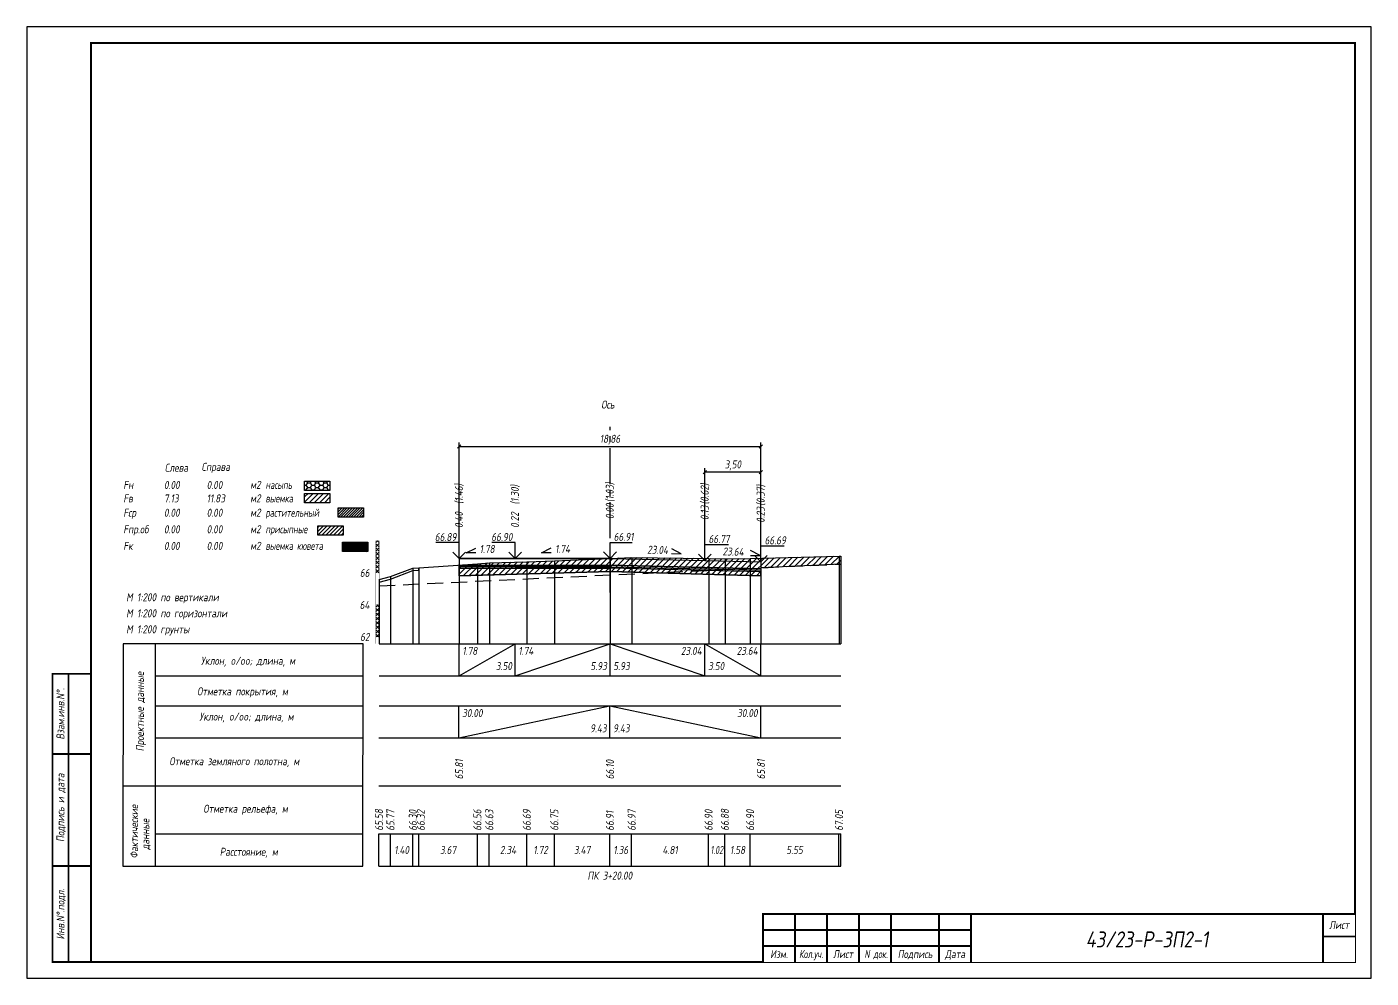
# Model space of a CAD drawing. Extents: x -717 to 1451, y -133302 to 233.
# Drawn here: x -30.1 to 389.9, y -4976.4 to -4679.4 of the extents above; entities that cross this region are included whole.
import ezdxf
from ezdxf.enums import TextEntityAlignment as Align

# ---------------------------------------------------------------- set-up
doc = ezdxf.new("R2010")
doc.units = 0
doc.linetypes.add('осевая2', pattern=[1.125, 0.75, -0.125, 0.125, -0.125])
doc.linetypes.add('штриховая', pattern=[0.75, 0.5, -0.25])
for name, color, linetype in [('Зарамочное оформление', 7, 'Continuous'), ('Интерполированный поперечник', 2, 'Continuous'), ('Код_510', 7, 'Continuous'), ('Код_514', 1, 'Continuous'), ('Код_516', 1, 'Continuous'), ('Контур_0', 7, 'Continuous'), ('Контур_2521', 7, 'Continuous'), ('Контур_2660', 7, 'Continuous'), ('Контур_400', 7, 'Continuous'), ('Контур_508', 7, 'Continuous'), ('Контур_512', 7, 'Continuous'), ('Контур_513', 7, 'Continuous'), ('Контур_818', 7, 'Continuous'), ('Красный поперечник', 1, 'Continuous'), ('Линейка абсолютных высот', 7, 'Continuous'), ('Объем выемки', 7, 'Continuous'), ('Объем кюветов', 7, 'Continuous'), ('Объем насыпи', 7, 'Continuous'), ('Объем присыпных обочин', 7, 'Continuous'), ('Объем срезки растительного слоя', 7, 'Continuous'), ('Объём_2501', 7, 'Continuous'), ('Объём_2650', 7, 'Continuous'), ('Объём_2660', 7, 'Continuous'), ('Ось', 1, 'осевая2'), ('Откосы', 7, 'Continuous'), ('Отметки покрытия', 7, 'Continuous'), ('Подписи поперечников', 7, 'Continuous'), ('Рабочие отметки', 7, 'Continuous'), ('Рабочие отметки доп.', 7, 'Continuous'), ('Таблица', 7, 'Continuous'), ('Уклоны проезжей части', 7, 'Continuous'), ('Черный поперечник', 3, 'Continuous')]:
    doc.layers.add(name, color=color, linetype=linetype)
for name, color, linetype, true_color in [('Контур_2540', 2, 'Continuous', 0xffff00), ('Контур_2570', 7, 'Continuous', 0x80ff00), ('Контур_402', 7, 'Continuous', 0xff6464), ('Объём_2500', 7, 'Continuous', 0xc0c0c0), ('Объём_2520', 7, 'Continuous', 0x80ffff), ('Объём_2540', 2, 'Continuous', 0xffff00), ('Объём_2563', 7, 'Continuous', 0xff8000), ('Объём_2570', 7, 'Continuous', 0x80ff00), ('Объём_2600', 7, 'Continuous', 0x808000), ('Объём_2620', 2, 'Continuous', 0xffff00)]:
    doc.layers.add(name, color=color, linetype=linetype, true_color=true_color)
doc.styles.get("Standard").update_dxf_attribs({"font": 'txt', "height": 2.5})
doc.styles.add('М', font='romand.shx', dxfattribs={"width": 0.8, "oblique": 10, "height": 2.5})
doc.dimstyles.new('ISO-25', dxfattribs={"dimtxt": 2.5, "dimasz": 2.5, "dimexe": 1.25, "dimexo": 0.625, "dimtad": 1, "dimtxsty": 'Standard', "dimcen": 2.5, "dimadec": 0, "dimazin": 0, "dimtfac": 1, "dimtmove": 0, "dimatfit": 3, "dimfxl": 1, "dimarcsym": 0})

# ---------------------------------------------------------------- blocks, each defined once
blk = doc.blocks.new('_Oblique')
at = {"color": 0, "linetype": 'ByBlock', "lineweight": -2}
blk.add_line((-0.5, -0.5), (0.5, 0.5), dxfattribs=at)
blk = doc.blocks.new('*D95')
at = {"color": 0, "lineweight": -2, "transparency": 16777216}
for p, q in [((181.79, -4845.49), (181.79, -4817.19)), ((199.29, -4845.91), (199.29, -4817.19)), ((199.29, -4818.44), (181.79, -4818.44))]:
    blk.add_line(p, q, dxfattribs=at)
at = {"layer": 'Defpoints', "color": 0, "transparency": 16777216}
for p in [(181.79, -4818.44), (181.79, -4846.12), (199.29, -4846.53)]:
    blk.add_point(p, dxfattribs=at)
at = {"color": 0, "lineweight": -2, "transparency": 16777216, "rotation": 180}
blk.add_blockref('_Oblique', (181.79, -4818.44), dxfattribs=at)
at = {"color": 0, "lineweight": -2, "transparency": 16777216}
blk.add_blockref('_Oblique', (199.29, -4818.44), dxfattribs=at)
at = {"color": 0, "transparency": 16777216, "insert": (190.54, -4816.32), "char_height": 2.5, "width": 9.5833, "attachment_point": 5, "style": 'М'}
blk.add_mtext('3,50', dxfattribs=at)
blk = doc.blocks.new('*D96')
at = {"color": 0, "lineweight": -2, "transparency": 16777216}
for p, q in [((105, -4844.89), (105, -4809.19)), ((105, -4810.44), (199.29, -4810.44)), ((199.29, -4845.91), (199.29, -4809.19))]:
    blk.add_line(p, q, dxfattribs=at)
at = {"layer": 'Defpoints', "color": 0, "transparency": 16777216}
for p in [(199.29, -4810.44), (105, -4845.52), (199.29, -4846.53)]:
    blk.add_point(p, dxfattribs=at)
at = {"color": 0, "lineweight": -2, "transparency": 16777216, "rotation": 180}
blk.add_blockref('_Oblique', (105, -4810.44), dxfattribs=at)
at = {"color": 0, "lineweight": -2, "transparency": 16777216}
blk.add_blockref('_Oblique', (199.29, -4810.44), dxfattribs=at)
at = {"color": 0, "transparency": 16777216, "insert": (152.14, -4808.32), "char_height": 2.5, "width": 11.6667, "attachment_point": 5, "style": 'М'}
blk.add_mtext('18,86', dxfattribs=at)
blk = doc.blocks.new('условные обозначения')
at = {"layer": 'Объём_2563'}
h = blk.add_hatch(dxfattribs=at)
h.set_pattern_fill('ANSI31', color=256, scale=0.3)
h.set_pattern_definition([(45, (-34.5, -100.5), (-0.673519, 0.673519), [])])
h.paths.add_polyline_path([(18.26, 7.53), (27.08, 7.53), (27.08, 4.62), (18.26, 4.62)])
at = {"layer": 'Объём_2570'}
h = blk.add_hatch(dxfattribs=at)
h.set_pattern_fill('ANSI31', color=3, scale=0.2)
h.set_pattern_definition([(45, (-32.9034, -100.5), (-0.4490128, 0.4490128), [])])
h.paths.add_polyline_path([(25.29, 13.16), (34.12, 13.16), (34.12, 10.25), (25.29, 10.25)])
at = {"layer": 'Объём_2600'}
h = blk.add_hatch(dxfattribs=at)
h.set_pattern_fill('ANSI31', color=6, scale=0.4)
h.set_pattern_definition([(45, (-34.5, -100.5), (-0.898026, 0.898026), [])])
h.paths.add_polyline_path([(13.63, 17.67), (22.46, 17.67), (22.46, 14.76), (13.63, 14.76)])
at = {"layer": 'Объём_2620'}
h = blk.add_hatch(dxfattribs=at)
h.set_pattern_fill('ANSI31', color=2, scale=0.1)
h.set_pattern_definition([(45, (-33.755, -100.5), (-0.2245064, 0.2245064), [])])
h.paths.add_polyline_path([(26.75, 2.41), (35.57, 2.41), (35.57, -0.5), (26.75, -0.5)])
at = {"layer": 'Объём_2650'}
h = blk.add_hatch(dxfattribs=at)
h.set_pattern_fill('HONEY', color=5, scale=0.3)
h.set_pattern_definition([(0, (-34.5, -100.5), (1.42875, 0.824889), [0.9525, -1.905]), (120, (-34.5, -100.5), (-1.42875, 0.824889), [0.9525, -1.905]), (60, (-34.5, -100.5), (3e-09, 1.6497784), [-1.905, 0.9525])])
h.paths.add_polyline_path([(13.63, 21.49), (22.46, 21.49), (22.46, 18.58), (13.63, 18.58)])
at = {"layer": 'Объём_2563'}
blk.add_lwpolyline([(18.26, 7.53), (27.08, 7.53), (27.08, 4.62), (18.26, 4.62)], close=True, dxfattribs=at)
at = {"layer": 'Объём_2620', "color": 2}
blk.add_lwpolyline([(26.75, 2.41), (35.57, 2.41), (35.57, -0.5), (26.75, -0.5)], close=True, dxfattribs=at)
at = {"layer": 'Объём_2650', "color": 5}
blk.add_lwpolyline([(13.63, 21.49), (22.46, 21.49), (22.46, 18.58), (13.63, 18.58)], close=True, dxfattribs=at)
at = {"layer": 'Объём_2650', "color": 6}
blk.add_lwpolyline([(13.63, 17.67), (22.46, 17.67), (22.46, 14.76), (13.63, 14.76)], close=True, dxfattribs=at)
at = {"layer": 'Объём_2650', "color": 3}
blk.add_lwpolyline([(25.29, 13.16), (34.12, 13.16), (34.12, 10.25), (25.29, 10.25)], close=True, dxfattribs=at)
at = {"layer": 'Объем насыпи', "color": 1, "style": 'М', "oblique": 10, "width": 0.8}
for s, p in [('насыпь', (0.09, 19.09)), ('растительный', (0.09, 10.42)), ('выемка', (0.09, 14.89)), ('присыпные', (0.09, 5.24)), ('выемка кювета', (0.09, 0.06))]:
    blk.add_text(s, height=2.5, dxfattribs=at).set_placement(p)
blk = doc.blocks.new('Штамп')
at = {"linetype": 'Continuous'}
blk.add_wipeout([(199.95, -411.25), (384.95, -411.25), (384.95, -426.25), (199.95, -426.25)], dxfattribs=at).dxf.layer = 'Зарамочное оформление'
at = {"layer": 'Зарамочное оформление', "linetype": 'Continuous', "lineweight": -3, "const_width": 0.6, "flags": 128}
for points in [[(199.95, -426.25), (199.95, -411.25), (384.95, -411.25)], [(209.95, -411.25), (209.95, -426.25)], [(219.95, -411.25), (219.95, -426.25)], [(229.95, -411.25), (229.95, -426.25)], [(239.95, -411.25), (239.95, -426.25)], [(254.95, -411.25), (254.95, -426.25)], [(264.95, -411.25), (264.95, -426.25)], [(374.95, -411.25), (374.95, -426.25)], [(199.95, -416.25), (264.95, -416.25)], [(374.95, -418.25), (384.95, -418.25)], [(199.95, -421.25), (264.95, -421.25)]]:
    blk.add_lwpolyline(points, dxfattribs=at)
at = {"linetype": 'Continuous', "insert": (319.95, -419.17), "char_height": 5, "width": 110, "attachment_point": 5, "style": 'М'}
blk.add_mtext('{\\Q10;\\W0.8;43/23-Р-ЗП2-1}', dxfattribs=at)
at = {"layer": 'Зарамочное оформление', "linetype": 'Continuous', "style": 'М', "oblique": 10}
for s, width, p in [('Лист', 0.8, (379.95, -414.66)), ('Изм.', 0.8, (204.95, -423.75)), ('Кол.уч.', 0.7, (214.95, -423.75)), ('Лист', 0.8, (224.95, -423.75)), ('N док.', 0.7, (235.28, -423.75)), ('Подпись', 0.8, (247.45, -423.75)), ('Дата', 0.8, (259.95, -423.75))]:
    blk.add_text(s, height=2.5, dxfattribs=dict(at, width=width)).set_placement(p, align=Align.MIDDLE_CENTER)
blk = doc.blocks.new('шифр')
blk.add_blockref('Штамп', (0, -4605))

msp = doc.modelspace()

# ---------------------------------------------------------------- hatches: boundary and pattern name
at = {"layer": 'Линейка абсолютных высот'}
h = msp.add_hatch(dxfattribs=at)
h.set_pattern_fill('ANSI37', scale=0.3, style=0)
h.paths.add_polyline_path([(80, -4849.905), (80, -4839.905), (79, -4839.905), (79, -4849.905)])
h = msp.add_hatch(dxfattribs=at)
h.set_pattern_fill('ANSI37', scale=0.3, style=0)
h.paths.add_polyline_path([(80, -4869.905), (80, -4859.905), (79, -4859.905), (79, -4869.905)])
at = {"layer": 'Объём_2600'}
h = msp.add_hatch(dxfattribs=at)
h.set_pattern_fill('ANSI31', color=6, scale=0.4)
h.paths.add_polyline_path([(152.145, -4849.423), (105, -4850.838), (105, -4847.462), (110.757, -4847.087), (114.474, -4846.744), (126.19, -4846.453), (134.804, -4846.168), (152.145, -4845.367)])
h = msp.add_hatch(dxfattribs=at)
h.set_pattern_fill('ANSI31', color=6, scale=0.4)
h.paths.add_polyline_path([(224.289, -4847.133), (199.289, -4848.313), (199.289, -4850.838), (152.145, -4849.423), (152.145, -4845.367), (158.956, -4845.053), (182.992, -4845.424), (188.074, -4845.494), (195.977, -4845.428), (223.712, -4844.66), (224.289, -4844.646)])

# ---------------------------------------------------------------- linework, layer by layer
at = {"layer": 'Код_510'}
for p, q in [((79.946, -4941.421), (79.946, -4931.421)), ((83.527, -4941.421), (83.527, -4931.421)), ((90.532, -4941.421), (90.532, -4931.421)), ((92.371, -4941.421), (92.371, -4931.421)), ((110.703, -4941.421), (110.703, -4931.421)), ((114.42, -4941.421), (114.42, -4931.421)), ((126.136, -4941.421), (126.136, -4931.421)), ((134.749, -4941.421), (134.749, -4931.421)), ((152.09, -4941.421), (152.09, -4931.421)), ((158.902, -4941.421), (158.902, -4931.421)), ((182.938, -4941.421), (182.938, -4931.421)), ((188.019, -4941.421), (188.019, -4931.421)), ((195.923, -4941.421), (195.923, -4931.421)), ((223.658, -4941.421), (223.658, -4931.421)), ((224.235, -4941.421), (224.235, -4931.421))]:
    msp.add_line(p, q, dxfattribs=at)
at = {"layer": 'Код_514'}
for p, q in [((105, -4882), (105, -4872)), ((105, -4882), (122.5, -4872)), ((122.5, -4882), (122.5, -4872)), ((122.5, -4882), (152.145, -4872)), ((152.145, -4882), (152.145, -4872)), ((152.145, -4872), (181.789, -4882)), ((181.789, -4882), (181.789, -4872)), ((181.789, -4872), (199.289, -4882)), ((199.289, -4882), (199.289, -4872))]:
    msp.add_line(p, q, dxfattribs=at)
at = {"layer": 'Код_516'}
for p, q in [((104.946, -4901.421), (104.946, -4891.421)), ((104.946, -4901.421), (152.09, -4891.421)), ((152.09, -4901.421), (152.09, -4891.421)), ((152.09, -4891.421), (199.235, -4901.421)), ((199.235, -4901.421), (199.235, -4891.421))]:
    msp.add_line(p, q, dxfattribs=at)
at = {"layer": 'Контур_0', "flags": 128}
for points in [[(105, -4847.606), (122.5, -4847.575), (152.145, -4847.523), (152.145, -4845.373), (152.145, -4845.373), (122.5, -4845.425), (105, -4845.456), (105, -4847.606)], [(105, -4845.456), (105, -4849.506)], [(199.289, -4848.62), (181.789, -4848.207), (152.145, -4847.523), (152.145, -4845.373), (152.145, -4845.373), (181.789, -4846.057), (199.289, -4846.47), (199.289, -4848.62)], [(199.289, -4846.47), (199.289, -4850.52)], [(105, -4848.506), (122.5, -4848.475), (152.145, -4848.423), (152.145, -4847.523), (152.145, -4847.523), (122.5, -4847.575), (105, -4847.606), (105, -4848.506)], [(199.289, -4849.52), (181.789, -4849.107), (152.145, -4848.423), (152.145, -4847.523), (152.145, -4847.523), (181.789, -4848.207), (199.289, -4848.62), (199.289, -4849.52)]]:
    msp.add_lwpolyline(points, dxfattribs=at)
at = {"layer": 'Контур_2521', "color": 250, "flags": 128}
for points in [[(152.145, -4847.973), (122.5, -4848.025), (105, -4848.056)], [(152.145, -4847.973), (181.789, -4848.657), (199.289, -4849.07)]]:
    msp.add_lwpolyline(points, dxfattribs=at)
at = {"layer": 'Контур_2540', "flags": 128}
for points in [[(105, -4850.838), (152.145, -4849.423), (152.145, -4848.423), (122.5, -4848.475), (122.5, -4848.475), (105, -4848.506), (105, -4850.838)], [(199.289, -4849.52), (181.789, -4849.107), (152.145, -4848.423), (152.145, -4849.423), (152.145, -4849.423), (199.289, -4850.838), (199.289, -4849.52)]]:
    msp.add_lwpolyline(points, dxfattribs=at)
at = {"layer": 'Контур_2570', "flags": 128}
msp.add_lwpolyline([(80, -4852.75), (83.581, -4851.829), (90.586, -4849.136), (92.425, -4849.032), (92.425, -4848.282), (110.757, -4847.087), (114.474, -4846.744), (126.19, -4846.453), (134.804, -4846.168), (152.145, -4845.367), (158.956, -4845.053), (182.992, -4845.424), (188.074, -4845.494), (195.977, -4845.428), (223.712, -4844.66), (224.289, -4844.646)], dxfattribs=at)
at = {"layer": 'Контур_2660', "flags": 128}
for points in [[(105, -4850.838), (152.145, -4849.423)], [(152.145, -4849.423), (199.289, -4850.838)]]:
    msp.add_lwpolyline(points, dxfattribs=at)
at = {"layer": 'Контур_400', "flags": 128}
for points in [[(105, -4845.456), (122.5, -4845.425), (152.145, -4845.373)], [(152.145, -4845.373), (181.789, -4846.057), (199.289, -4846.47)]]:
    msp.add_lwpolyline(points, dxfattribs=at)
at = {"layer": 'Контур_402', "flags": 128}
msp.add_lwpolyline([(105, -4850.838), (152.145, -4849.423), (199.289, -4850.838)], dxfattribs=at)
at = {"layer": 'Контур_508', "flags": 128}
msp.add_lwpolyline([(105, -4850.838), (152.145, -4849.423), (199.289, -4850.838)], dxfattribs=at)
at = {"layer": 'Контур_512', "flags": 128}
msp.add_lwpolyline([(105, -4850.838), (152.145, -4849.423), (199.289, -4850.838)], dxfattribs=at)
at = {"layer": 'Контур_513', "flags": 128}
msp.add_lwpolyline([(105, -4850.838), (152.145, -4849.423), (199.289, -4850.838)], dxfattribs=at)
at = {"layer": 'Контур_818', "flags": 128}
msp.add_lwpolyline([(105, -4847.462), (110.757, -4847.087), (114.474, -4846.744), (126.19, -4846.453), (134.804, -4846.168), (152.145, -4845.367), (158.956, -4845.053), (182.992, -4845.424), (188.074, -4845.494), (195.977, -4845.428), (199.289, -4845.337)], dxfattribs=at)
at = {"layer": 'Красный поперечник'}
for p, q in [((105, -4845.456), (122.5, -4845.425)), ((122.5, -4845.425), (152.145, -4845.373)), ((152.145, -4845.373), (181.789, -4846.057)), ((181.789, -4846.057), (199.289, -4846.47)), ((105, -4850.838), (105, -4872)), ((152.145, -4849.423), (152.145, -4872)), ((199.289, -4850.838), (199.289, -4872))]:
    msp.add_line(p, q, dxfattribs=at)
at = {"layer": 'Линейка абсолютных высот', "color": 7, "const_width": 0.1, "flags": 128}
for points in [[(80, -4849.905), (80, -4839.905), (79, -4839.905), (79, -4849.905), (80, -4849.905)], [(80, -4859.905), (80, -4849.905), (79, -4849.905), (79, -4859.905), (80, -4859.905)], [(80, -4869.905), (80, -4859.905), (79, -4859.905), (79, -4869.905), (80, -4869.905)], [(80, -4872), (80, -4869.905), (79, -4869.905), (79, -4872), (80, -4872)]]:
    msp.add_lwpolyline(points, dxfattribs=at)
at = {"layer": 'Объём_2500', "flags": 128}
for points in [[(105, -4847.606), (122.5, -4847.575), (152.145, -4847.523), (152.145, -4845.373), (152.145, -4845.373), (122.5, -4845.425), (105, -4845.456), (105, -4847.606)], [(199.289, -4848.62), (181.789, -4848.207), (152.145, -4847.523), (152.145, -4845.373), (152.145, -4845.373), (181.789, -4846.057), (199.289, -4846.47), (199.289, -4848.62)]]:
    msp.add_lwpolyline(points, dxfattribs=at)
at = {"layer": 'Объём_2501', "flags": 128}
for points in [[(105, -4845.456), (122.5, -4845.425), (152.145, -4845.373)], [(152.145, -4845.373), (181.789, -4846.057), (199.289, -4846.47)]]:
    msp.add_lwpolyline(points, dxfattribs=at)
at = {"layer": 'Объём_2520', "color": 250, "flags": 128}
for points in [[(105, -4848.506), (122.5, -4848.475), (152.145, -4848.423), (152.145, -4847.523), (152.145, -4847.523), (122.5, -4847.575), (105, -4847.606), (105, -4848.506)], [(199.289, -4849.52), (181.789, -4849.107), (152.145, -4848.423), (152.145, -4847.523), (152.145, -4847.523), (181.789, -4848.207), (199.289, -4848.62), (199.289, -4849.52)]]:
    msp.add_lwpolyline(points, dxfattribs=at)
at = {"layer": 'Объём_2540', "flags": 128}
for points in [[(105, -4850.838), (152.145, -4849.423), (152.145, -4848.423), (122.5, -4848.475), (122.5, -4848.475), (105, -4848.506), (105, -4850.838)], [(199.289, -4849.52), (181.789, -4849.107), (152.145, -4848.423), (152.145, -4849.423), (152.145, -4849.423), (199.289, -4850.838), (199.289, -4849.52)]]:
    msp.add_lwpolyline(points, dxfattribs=at)
at = {"layer": 'Объём_2600', "color": 6}
msp.add_line((126.19, -4846.453), (126.19, -4872), dxfattribs=at)
at = {"layer": 'Объём_2650', "color": 6, "flags": 128}
for points in [[(152.145, -4849.423), (105, -4850.838), (105, -4847.462), (110.757, -4847.087), (114.474, -4846.744), (126.19, -4846.453), (134.804, -4846.168), (152.145, -4845.367), (152.145, -4849.423), (152.145, -4849.423)], [(224.289, -4847.133), (199.289, -4848.313), (199.289, -4850.838), (152.145, -4849.423), (152.145, -4845.367), (158.956, -4845.053), (182.992, -4845.424), (188.074, -4845.494), (195.977, -4845.428), (223.712, -4844.66), (224.289, -4844.646), (224.289, -4847.133)]]:
    msp.add_lwpolyline(points, dxfattribs=at)
at = {"layer": 'Объём_2660', "flags": 128}
for points in [[(105, -4850.838), (152.145, -4849.423)], [(152.145, -4849.423), (199.289, -4850.838)]]:
    msp.add_lwpolyline(points, dxfattribs=at)
at = {"layer": 'Ось', "ltscale": 15}
msp.add_line((152.145, -4855.971), (152.145, -4804.344), dxfattribs=at)
at = {"layer": 'Откосы', "color": 1, "flags": 128}
for points in [[(110.235, -4843.631), (107.235, -4843.636), (110.232, -4842.131)], [(133.782, -4843.589), (130.782, -4843.595), (133.779, -4842.089)], [(171.387, -4843.843), (174.387, -4843.913), (171.422, -4842.344)], [(196.01, -4844.418), (199.009, -4844.489), (196.045, -4842.919)]]:
    msp.add_lwpolyline(points, dxfattribs=at)
at = {"layer": 'Отметки покрытия', "color": 1}
for p, q in [((105, -4840.456), (97.7, -4840.456)), ((105, -4845.456), (105, -4840.456)), ((122.5, -4840.425), (115.2, -4840.425)), ((122.5, -4845.425), (122.5, -4840.425)), ((152.145, -4845.373), (152.145, -4840.373)), ((152.145, -4840.373), (159.045, -4840.373)), ((181.789, -4846.057), (181.789, -4841.057)), ((181.789, -4841.057), (189.189, -4841.057)), ((199.289, -4846.47), (199.289, -4841.47)), ((199.289, -4841.47), (206.589, -4841.47)), ((105, -4845.456), (103, -4843.456)), ((105, -4845.456), (107, -4843.456)), ((122.5, -4845.425), (120.5, -4843.425)), ((122.5, -4845.425), (124.5, -4843.425)), ((152.145, -4845.373), (150.145, -4843.373)), ((152.145, -4845.373), (154.145, -4843.373)), ((181.789, -4846.057), (179.789, -4844.057)), ((181.789, -4846.057), (183.789, -4844.057)), ((199.289, -4846.47), (197.289, -4844.47)), ((199.289, -4846.47), (201.289, -4844.47))]:
    msp.add_line(p, q, dxfattribs=at)
at = {"layer": 'Таблица'}
for p, q in [((80, -4872), (224.289, -4872)), ((80, -4882), (224.289, -4882)), ((80, -4891.421), (224.289, -4891.421)), ((79.946, -4901.421), (224.235, -4901.421)), ((79.946, -4916.421), (224.235, -4916.421)), ((79.946, -4931.421), (224.235, -4931.421)), ((79.946, -4941.421), (224.235, -4941.421))]:
    msp.add_line(p, q, dxfattribs=at)
at = {"layer": 'Таблица', "linetype": 'Continuous', "flags": 128}
for points in [[(0, -4872), (-0.054, -4941.421)], [(75, -4872), (0, -4872)], [(10, -4872), (10, -4941.421)], [(74.946, -4941.421), (75, -4872)], [(10, -4882), (75, -4882)], [(10, -4891.421), (75, -4891.421)], [(9.946, -4901.421), (74.946, -4901.421)], [(-0.054, -4916.421), (74.946, -4916.421)], [(9.946, -4931.421), (74.946, -4931.421)], [(-0.054, -4941.421), (74.946, -4941.421)]]:
    msp.add_lwpolyline(points, dxfattribs=at)
at = {"layer": 'Черный поперечник', "color": 7}
for p, q in [((114.474, -4846.744), (114.474, -4872)), ((134.804, -4846.168), (134.804, -4872)), ((152.145, -4845.367), (152.145, -4872)), ((158.956, -4845.053), (158.956, -4872)), ((182.992, -4845.424), (182.992, -4872)), ((188.074, -4845.494), (188.074, -4872)), ((195.977, -4845.428), (195.977, -4872)), ((223.712, -4844.66), (223.712, -4872)), ((224.289, -4844.646), (224.289, -4872)), ((90.586, -4848.386), (90.586, -4872)), ((92.425, -4848.282), (92.425, -4872)), ((110.757, -4847.087), (110.757, -4872)), ((80, -4852), (80, -4872)), ((83.581, -4851.079), (83.581, -4872))]:
    msp.add_line(p, q, dxfattribs=at)
at = {"layer": 'Черный поперечник', "flags": 128}
msp.add_lwpolyline([(80, -4852), (83.581, -4851.079), (90.586, -4848.386), (92.425, -4848.282), (110.757, -4847.087), (114.474, -4846.744), (126.19, -4846.453), (134.804, -4846.168), (152.145, -4845.367), (158.956, -4845.053), (182.992, -4845.424), (188.074, -4845.494), (195.977, -4845.428), (223.712, -4844.66), (224.289, -4844.646)], dxfattribs=at)

# ---------------------------------------------------------------- block references
at = {"layer": 'Объём_2570', "xscale": 0.9}
msp.add_blockref('условные обозначения', (44.438, -4842.763), dxfattribs=at)

# ---------------------------------------------------------------- texts
at = {"style": 'М', "oblique": 10, "width": 0.8}
msp.add_text('М 1:200 грунты', height=2.5, dxfattribs=at).set_placement((0.973, -4868.769))
at = {"linetype": 'Continuous', "style": 'М', "oblique": 10, "width": 0.8}
msp.add_text('17', height=2.5, dxfattribs=at).set_placement((380.312, -4967.509), align=Align.MIDDLE)
at = {"layer": 'Код_510', "style": 'М', "oblique": 10, "width": 0.8}
for s, p in [('65.58', (79.946, -4930.421)), ('65.77', (83.527, -4930.421)), ('66.30', (90.532, -4930.421)), ('66.32', (93.032, -4930.421)), ('66.56', (110.703, -4930.421)), ('66.63', (114.42, -4930.421)), ('66.69', (126.136, -4930.421)), ('66.75', (134.749, -4930.421)), ('66.91', (152.09, -4930.421)), ('66.97', (158.902, -4930.421)), ('66.90', (182.938, -4930.421)), ('66.88', (188.019, -4930.421)), ('66.90', (195.923, -4930.421)), ('67.05', (223.658, -4930.421))]:
    msp.add_text(s, height=2.5, rotation=90, dxfattribs=at).set_placement(p, align=Align.MIDDLE_LEFT)
at = {"layer": 'Код_510', "style": 'М', "oblique": 10}
for s, width, p in [('1.40', 0.8, (87.029, -4936.421)), ('3.67', 0.8, (101.537, -4936.421)), ('2.34', 0.8, (120.278, -4936.421)), ('1.72', 0.8, (130.443, -4936.421)), ('3.47', 0.8, (143.42, -4936.421)), ('1.36', 0.8, (155.496, -4936.421)), ('4.81', 0.8, (170.92, -4936.421)), ('1.02', 0.7, (185.479, -4936.421)), ('1.58', 0.8, (191.971, -4936.421)), ('5.55', 0.8, (209.79, -4936.421))]:
    msp.add_text(s, height=2.5, dxfattribs=dict(at, width=width)).set_placement(p, align=Align.MIDDLE_CENTER)
at = {"layer": 'Код_514', "style": 'М', "oblique": 10, "width": 0.8}
for s, p in [('1.78', (106, -4873)), ('1.74', (123.5, -4873))]:
    msp.add_text(s, height=2.5, dxfattribs=at).set_placement(p, align=Align.TOP_LEFT)
for s, p in [('23.04', (180.789, -4873)), ('23.64', (198.289, -4873))]:
    msp.add_text(s, height=2.5, dxfattribs=at).set_placement(p, align=Align.TOP_RIGHT)
for s, p in [('3.50', (121.5, -4881)), ('5.93', (151.145, -4881))]:
    msp.add_text(s, height=2.5, dxfattribs=at).set_placement(p, align=Align.BOTTOM_RIGHT)
for s, p in [('5.93', (153.145, -4881)), ('3.50', (182.789, -4881))]:
    msp.add_text(s, height=2.5, dxfattribs=at).set_placement(p, align=Align.BOTTOM_LEFT)
at = {"layer": 'Код_516', "style": 'М', "oblique": 10, "width": 0.8}
msp.add_text('30.00', height=2.5, dxfattribs=at).set_placement((105.946, -4892.421), align=Align.TOP_LEFT)
msp.add_text('30.00', height=2.5, dxfattribs=at).set_placement((198.235, -4892.421), align=Align.TOP_RIGHT)
msp.add_text('9.43', height=2.5, dxfattribs=at).set_placement((151.09, -4900.421), align=Align.BOTTOM_RIGHT)
msp.add_text('9.43', height=2.5, dxfattribs=at).set_placement((153.09, -4900.421), align=Align.BOTTOM_LEFT)
for s, p in [('65.81', (105, -4914.371)), ('66.10', (152.145, -4914.371)), ('65.81', (199.289, -4914.371))]:
    msp.add_text(s, height=2.5, rotation=90, dxfattribs=at).set_placement(p, align=Align.MIDDLE_LEFT)
at = {"layer": 'Линейка абсолютных высот', "style": 'М', "oblique": 10, "width": 0.8}
for s, p in [('66', (77, -4849.905)), ('64', (77, -4859.905)), ('62', (77, -4869.905))]:
    msp.add_text(s, height=2.5, dxfattribs=at).set_placement(p, align=Align.MIDDLE_RIGHT)
at = {"layer": 'Объем выемки', "style": 'М', "oblique": 10, "width": 0.8}
for s, p in [('Fв', (0.085, -4827.895)), ('7.13', (12.785, -4827.895)), ('11.83', (26.126, -4827.895)), ('м2', (39.731, -4827.862))]:
    msp.add_text(s, height=2.5, dxfattribs=at).set_placement(p)
at = {"layer": 'Объем кюветов', "style": 'М', "oblique": 10, "width": 0.8}
for s, p in [('Fк', (0.085, -4842.72)), ('0.00', (12.785, -4842.72)), ('0.00', (26.126, -4842.72)), ('м2', (39.731, -4842.687))]:
    msp.add_text(s, height=2.5, dxfattribs=at).set_placement(p)
at = {"layer": 'Объем насыпи', "style": 'М', "oblique": 10, "width": 0.8}
for s, p in [('Слева', (13.029, -4818.31)), ('Справа', (24.522, -4818.042)), ('Fн', (0.085, -4823.691)), ('0.00', (12.785, -4823.691)), ('0.00', (26.126, -4823.691)), ('м2', (39.731, -4823.657))]:
    msp.add_text(s, height=2.5, dxfattribs=at).set_placement(p)
at = {"layer": 'Объем присыпных обочин', "style": 'М', "oblique": 10, "width": 0.8}
for s, p in [('Fпр.об', (0.085, -4837.542)), ('0.00', (12.785, -4837.542)), ('0.00', (26.126, -4837.542)), ('м2', (39.731, -4837.508))]:
    msp.add_text(s, height=2.5, dxfattribs=at).set_placement(p)
at = {"layer": 'Объем срезки растительного слоя', "style": 'М', "oblique": 10, "width": 0.8}
for s, p in [('Fср', (0.085, -4832.363)), ('0.00', (12.785, -4832.363)), ('0.00', (26.126, -4832.363)), ('м2', (39.731, -4832.33))]:
    msp.add_text(s, height=2.5, dxfattribs=at).set_placement(p)
at = {"layer": 'Ось', "ltscale": 15, "style": 'М', "oblique": 10, "width": 0.8}
msp.add_text('Ось ', height=2.5, dxfattribs=at).set_placement((152.145, -4799.344), align=Align.BOTTOM_CENTER)
at = {"layer": 'Отметки покрытия', "color": 1, "style": 'М', "oblique": 10, "width": 0.8}
for s, p in [('66.89', (104.141, -4840.725)), ('66.90', (121.641, -4840.694))]:
    msp.add_text(s, height=2.5, dxfattribs=at).set_placement(p, align=Align.BOTTOM_RIGHT)
for s, p in [('66.91', (153.286, -4840.642)), ('66.77', (182.93, -4841.325)), ('66.69', (200.43, -4841.739))]:
    msp.add_text(s, height=2.5, dxfattribs=at).set_placement(p, align=Align.BOTTOM_LEFT)
at = {"layer": 'Подписи поперечников', "style": 'М', "oblique": 10, "width": 0.8}
msp.add_text('ПК 3+20.00', height=2.5, dxfattribs=at).set_placement((152.09, -4946.421), align=Align.BOTTOM_CENTER)
at = {"layer": 'Рабочие отметки', "color": 1, "style": 'М', "oblique": 10, "width": 0.8}
for s, p in [('0.00', (152.067, -4828.218)), ('0.13', (181.711, -4828.901)), ('0.23', (199.211, -4829.315))]:
    msp.add_text(s, height=2.5, rotation=90, dxfattribs=at).set_placement(p, align=Align.MIDDLE_RIGHT)
for s, p in [('0.40', (104.922, -4835.887)), ('0.22', (122.422, -4835.856))]:
    msp.add_text(s, height=2.5, rotation=90, dxfattribs=at).set_placement(p, align=Align.MIDDLE_LEFT)
at = {"layer": 'Рабочие отметки доп.', "color": 1, "style": 'М', "oblique": 10, "width": 0.8}
for s, p in [('(1.03)', (152.067, -4827.828)), ('(1.46)', (104.922, -4828.387)), ('(1.30)', (122.422, -4828.556)), ('(0.62)', (181.711, -4828.512)), ('(0.37)', (199.211, -4828.925))]:
    msp.add_text(s, height=2.5, rotation=90, dxfattribs=at).set_placement(p, align=Align.MIDDLE_LEFT)
at = {"layer": 'Таблица', "style": 'М', "oblique": 10, "width": 0.8}
for s, p in [('М 1:200 по вертикали', (0.973, -4858.769)), ('М 1:200 по горизонтали', (0.973, -4863.769)), ('Уклон, o/oo; длина, м', (24.315, -4878.584)), ('Отметка покрытия, м', (23.148, -4888.139)), ('Уклон, o/oo; длина, м', (23.824, -4896.017)), ('Отметка земляного полотна, м', (14.462, -4909.965)), ('Отметка рельефа, м', (25.077, -4924.777)), ('Расстояние, м', (30.202, -4938.23))]:
    msp.add_text(s, height=2.5, dxfattribs=at).set_placement(p)
for s, p in [('Проектные данные ', (6.519, -4905.624)), ('Фактические ', (4.698, -4939.078)), ('данные', (8.204, -4936.373))]:
    msp.add_text(s, height=2.5, rotation=90, dxfattribs=at).set_placement(p)
at = {"layer": 'Уклоны проезжей части', "color": 1, "style": 'М', "oblique": 10, "width": 0.8}
for s, rotation, p in [('1.78', 0.10223, (113.748, -4844.441)), ('1.74', 0.09964, (137.321, -4844.399)), ('23.04', 358.67984, (166.99, -4844.715)), ('23.64', 358.64561, (190.563, -4845.264))]:
    msp.add_text(s, height=2.5, rotation=rotation, dxfattribs=at).set_placement(p, align=Align.BOTTOM_CENTER)

# ---------------------------------------------------------------- dimensions: what is measured, and where the dimension line sits
at = {"color": 5}
dim = msp.add_linear_dim(base=(199.289, -4810.436), p1=(105, -4845.519), p2=(199.289, -4846.533), angle=180, dimstyle='ISO-25', override={"dimasz": 1, "dimlfac": 0.2, "dimzin": 0, "dimtxsty": 'М', "dimblk1": 'Oblique', "dimblk2": 'Oblique', "dimsah": 1}, dxfattribs=at)
dim.commit()
dim.dimension.update_dxf_attribs({"geometry": '*D96', "text_midpoint": (152.145, -4808.323)})
dim = msp.add_linear_dim(base=(181.789, -4818.436), p1=(199.289, -4846.533), p2=(181.789, -4846.119), dimstyle='ISO-25', override={"dimasz": 1, "dimlfac": 0.2, "dimzin": 0, "dimtxsty": 'М', "dimblk1": 'Oblique', "dimblk2": 'Oblique', "dimsah": 1}, dxfattribs=at)
dim.commit()
dim.dimension.update_dxf_attribs({"geometry": '*D95', "text_midpoint": (190.539, -4816.323)})

# ---------------------------------------------------------------- wipeouts: each hides what was drawn before it
msp.add_wipeout([(-10.054, -4881.421), (-22.054, -4881.421), (-22.054, -4971.421), (-10.054, -4971.421)]).dxf.layer = 'Зарамочное оформление'

# ---------------------------------------------------------------- next in the draw order: linework, layer by layer
at = {"flags": 128}
msp.add_lwpolyline([(-30.054, -4976.421), (389.946, -4976.421), (389.946, -4679.421), (-30.054, -4679.421)], close=True, dxfattribs=at)
at = {"const_width": 0.6, "flags": 128}
msp.add_lwpolyline([(-10.054, -4971.421), (384.946, -4971.421), (384.946, -4684.421), (-10.054, -4684.421)], close=True, dxfattribs=at)
at = {"layer": 'Зарамочное оформление', "linetype": 'Continuous', "lineweight": -3, "const_width": 0.6, "flags": 128}
for points in [[(-10.054, -4971.421), (-22.054, -4971.421), (-22.054, -4881.421), (-10.054, -4881.421)], [(-17.054, -4971.421), (-17.054, -4881.421)], [(-22.054, -4906.421), (-10.054, -4906.421)], [(-22.054, -4941.421), (-10.054, -4941.421)]]:
    msp.add_lwpolyline(points, dxfattribs=at)

# ---------------------------------------------------------------- next in the draw order: texts
at = {"layer": 'Зарамочное оформление', "lineweight": 15, "style": 'М', "oblique": 10, "width": 0.8}
for s, p in [('Взам.инв.N%%d.', (-19.554, -4893.921)), ('Подпись и дата', (-19.572, -4923.227)), ('Инв.N%%d.подл.', (-19.554, -4956.421))]:
    msp.add_text(s, height=2.5, rotation=90, dxfattribs=at).set_placement(p, align=Align.MIDDLE_CENTER)

# ---------------------------------------------------------------- next in the draw order: block references
msp.add_blockref('шифр', (0, 59.829))

# ---------------------------------------------------------------- next in the draw order: linework, layer by layer
at = {"layer": 'Интерполированный поперечник', "linetype": 'штриховая', "ltscale": 10, "flags": 128}
msp.add_lwpolyline([(80, -4853.944), (224.289, -4847.133)], dxfattribs=at)

doc.saveas('drawing.dxf')
